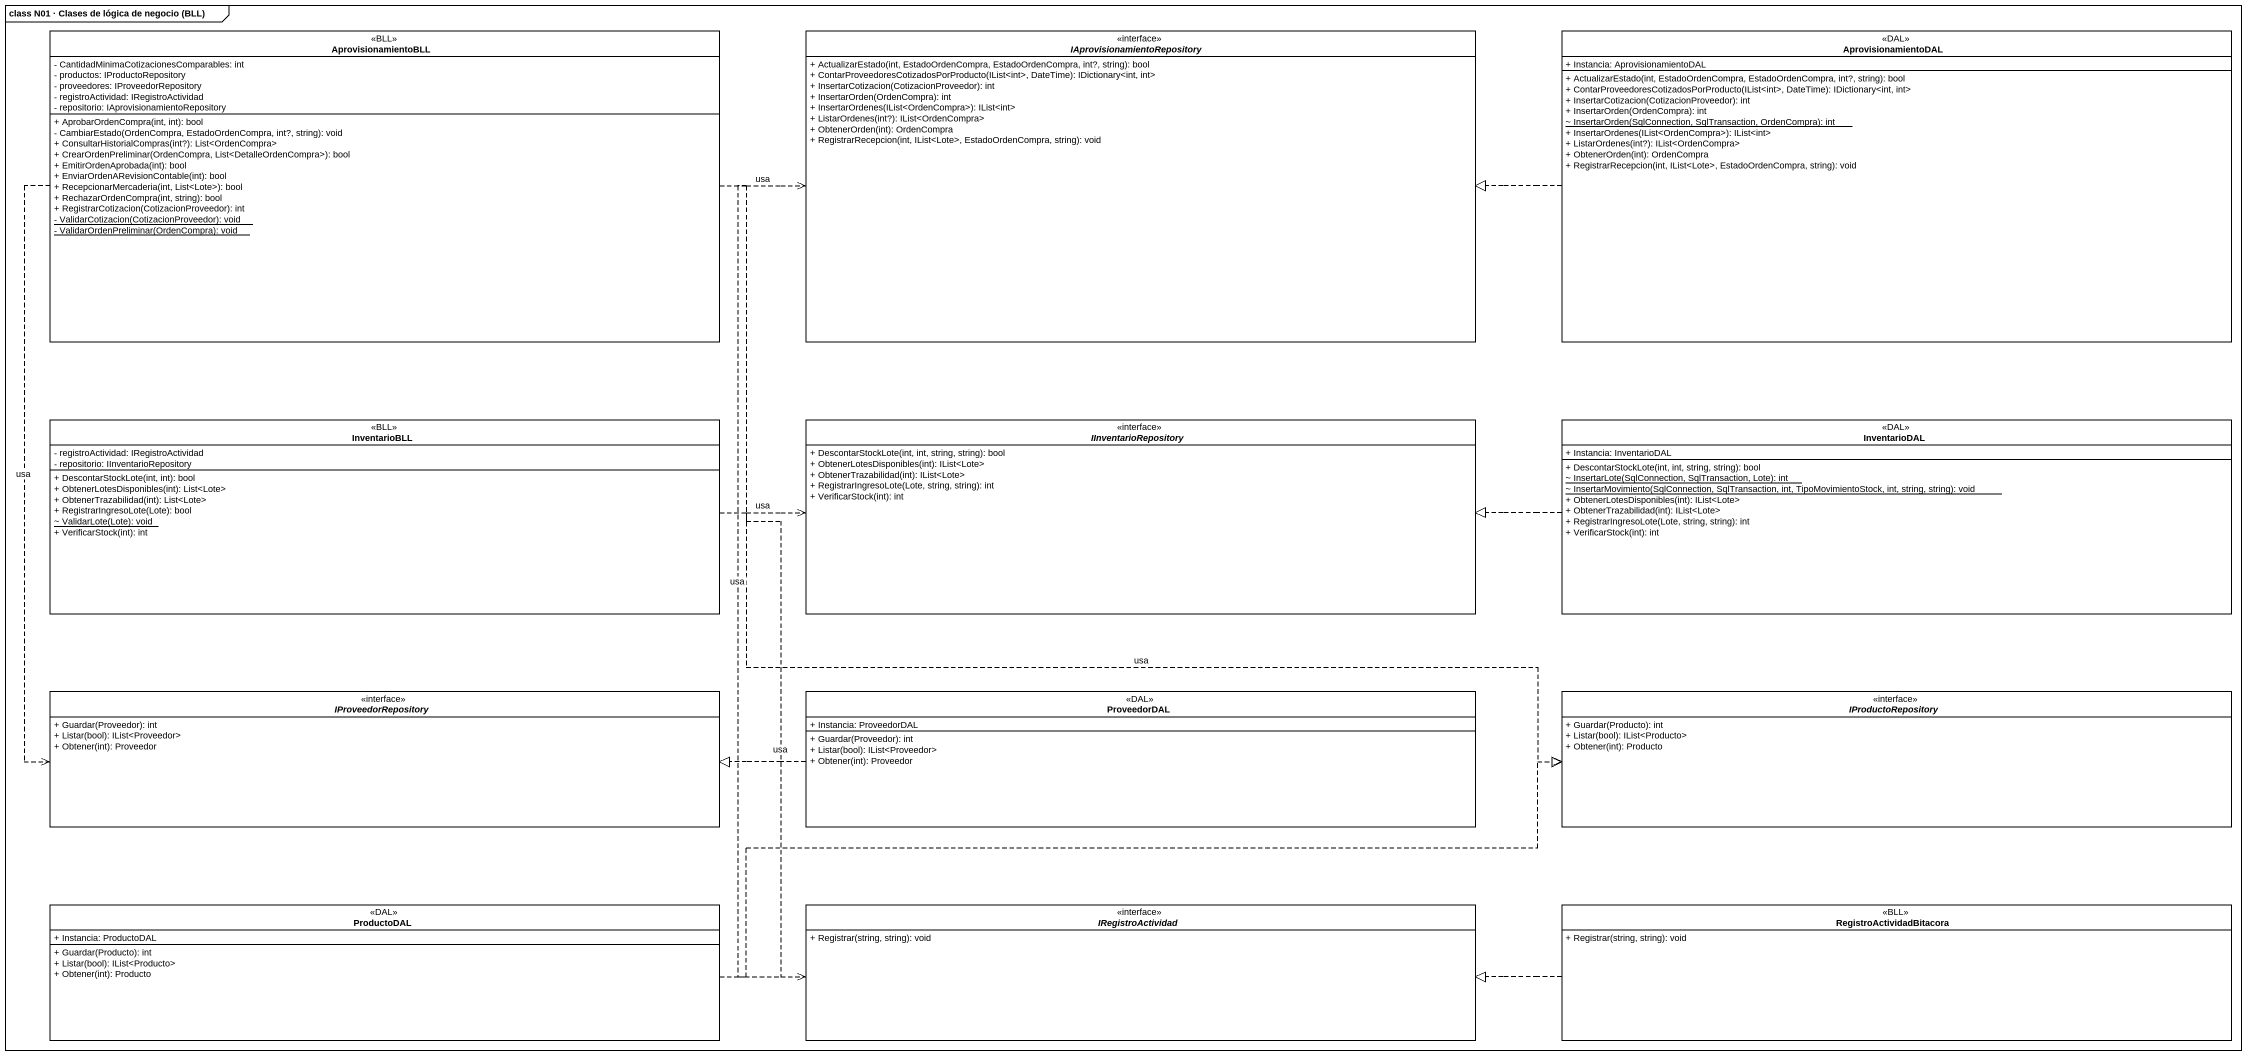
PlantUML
@startuml
mainframe class N01 · Clases de lógica de negocio (BLL)
hide circle
hide empty members
skinparam classAttributeIconSize 0
class AprovisionamientoBLL <<BLL>> {
  - CantidadMinimaCotizacionesComparables: int
  - productos: IProductoRepository
  - proveedores: IProveedorRepository
  - registroActividad: IRegistroActividad
  - repositorio: IAprovisionamientoRepository
  + AprobarOrdenCompra(int, int): bool
  - CambiarEstado(OrdenCompra, EstadoOrdenCompra, int?, string): void
  + ConsultarHistorialCompras(int?): List<OrdenCompra>
  + CrearOrdenPreliminar(OrdenCompra, List<DetalleOrdenCompra>): bool
  + EmitirOrdenAprobada(int): bool
  + EnviarOrdenARevisionContable(int): bool
  + RecepcionarMercaderia(int, List<Lote>): bool
  + RechazarOrdenCompra(int, string): bool
  + RegistrarCotizacion(CotizacionProveedor): int
  {static} - ValidarCotizacion(CotizacionProveedor): void
  {static} - ValidarOrdenPreliminar(OrdenCompra): void
}
interface IAprovisionamientoRepository {
  + ActualizarEstado(int, EstadoOrdenCompra, EstadoOrdenCompra, int?, string): bool
  + ContarProveedoresCotizadosPorProducto(IList<int>, DateTime): IDictionary<int, int>
  + InsertarCotizacion(CotizacionProveedor): int
  + InsertarOrden(OrdenCompra): int
  + InsertarOrdenes(IList<OrdenCompra>): IList<int>
  + ListarOrdenes(int?): IList<OrdenCompra>
  + ObtenerOrden(int): OrdenCompra
  + RegistrarRecepcion(int, IList<Lote>, EstadoOrdenCompra, string): void
}
class AprovisionamientoDAL <<DAL>> {
  + Instancia: AprovisionamientoDAL
  + ActualizarEstado(int, EstadoOrdenCompra, EstadoOrdenCompra, int?, string): bool
  + ContarProveedoresCotizadosPorProducto(IList<int>, DateTime): IDictionary<int, int>
  + InsertarCotizacion(CotizacionProveedor): int
  + InsertarOrden(OrdenCompra): int
  {static} ~ InsertarOrden(SqlConnection, SqlTransaction, OrdenCompra): int
  + InsertarOrdenes(IList<OrdenCompra>): IList<int>
  + ListarOrdenes(int?): IList<OrdenCompra>
  + ObtenerOrden(int): OrdenCompra
  + RegistrarRecepcion(int, IList<Lote>, EstadoOrdenCompra, string): void
}
class InventarioBLL <<BLL>> {
  - registroActividad: IRegistroActividad
  - repositorio: IInventarioRepository
  + DescontarStockLote(int, int): bool
  + ObtenerLotesDisponibles(int): List<Lote>
  + ObtenerTrazabilidad(int): List<Lote>
  + RegistrarIngresoLote(Lote): bool
  {static} ~ ValidarLote(Lote): void
  + VerificarStock(int): int
}
interface IInventarioRepository {
  + DescontarStockLote(int, int, string, string): bool
  + ObtenerLotesDisponibles(int): IList<Lote>
  + ObtenerTrazabilidad(int): IList<Lote>
  + RegistrarIngresoLote(Lote, string, string): int
  + VerificarStock(int): int
}
class InventarioDAL <<DAL>> {
  + Instancia: InventarioDAL
  + DescontarStockLote(int, int, string, string): bool
  {static} ~ InsertarLote(SqlConnection, SqlTransaction, Lote): int
  {static} ~ InsertarMovimiento(SqlConnection, SqlTransaction, int, TipoMovimientoStock, int, string, string): void
  + ObtenerLotesDisponibles(int): IList<Lote>
  + ObtenerTrazabilidad(int): IList<Lote>
  + RegistrarIngresoLote(Lote, string, string): int
  + VerificarStock(int): int
}
interface IProveedorRepository {
  + Guardar(Proveedor): int
  + Listar(bool): IList<Proveedor>
  + Obtener(int): Proveedor
}
class ProveedorDAL <<DAL>> {
  + Instancia: ProveedorDAL
  + Guardar(Proveedor): int
  + Listar(bool): IList<Proveedor>
  + Obtener(int): Proveedor
}
interface IProductoRepository {
  + Guardar(Producto): int
  + Listar(bool): IList<Producto>
  + Obtener(int): Producto
}
class ProductoDAL <<DAL>> {
  + Instancia: ProductoDAL
  + Guardar(Producto): int
  + Listar(bool): IList<Producto>
  + Obtener(int): Producto
}
interface IRegistroActividad {
  + Registrar(string, string): void
}
class RegistroActividadBitacora <<BLL>> {
  + Registrar(string, string): void
}
AprovisionamientoBLL .right.> IAprovisionamientoRepository : usa
AprovisionamientoBLL ..> IProveedorRepository : usa
AprovisionamientoBLL .right.> IProductoRepository : usa
AprovisionamientoBLL ..> IRegistroActividad : usa
AprovisionamientoDAL .left.|> IAprovisionamientoRepository
InventarioBLL .right.> IInventarioRepository : usa
InventarioBLL ..> IRegistroActividad : usa
InventarioDAL .left.|> IInventarioRepository
ProveedorDAL .left.|> IProveedorRepository
ProductoDAL .right.|> IProductoRepository
RegistroActividadBitacora .left.|> IRegistroActividad
@enduml
